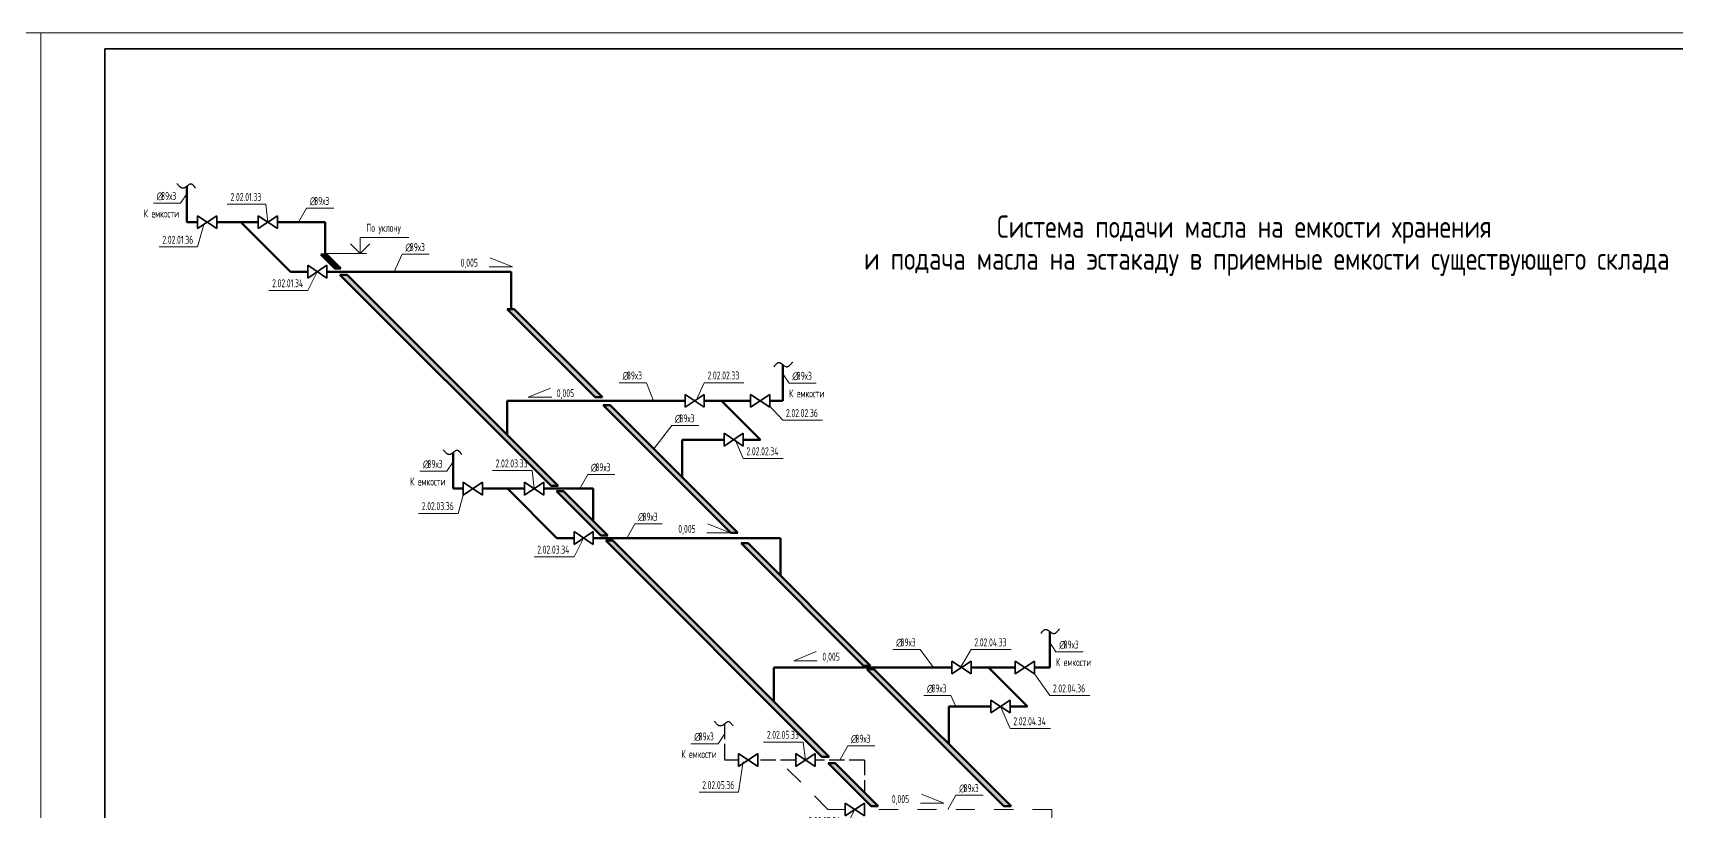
# Model space of a CAD drawing. Header units: millimetres. Extents: x -2281 to 5887, y 0 to 4166.
# Drawn here: x 5044 to 5557, y 351 to 594 of the extents above; entities that cross this region are included whole.
import ezdxf

# ---------------------------------------------------------------- set-up
doc = ezdxf.new("R2010")
doc.units = ezdxf.units.MM
for name, pattern in [('K5LT32777', [0]), ('K5LT32781', [0]), ('K5LT32783', [0]), ('K5LT32784', [0]), ('K5LT32786', [0]), ('K5LT32794', [0]), ('K5LT32797', [0]), ('K5LT32799', [0]), ('K5LT32808', [0]), ('K5LT32852', [6.25, 4.75, -1.5]), ('K5LT32889', [11.999999, 6, -6]), ('K5LT_BASIC', [0]), ('K5LT_THIN', [0])]:
    doc.linetypes.add(name, pattern=pattern)
doc.layers.add('Системный слой', color=7, linetype='Continuous')
doc.styles.add('KTEXTSTYLE', font='GOST_AU.SHX', dxfattribs={"width": 0.96, "height": 5})

# ---------------------------------------------------------------- blocks, each defined once
blk = doc.blocks.new('U989')
at = {"layer": 'Системный слой', "color": 200, "linetype": 'K5LT32784', "lineweight": 50, "true_color": 0xbf00ff}
for p, q in [((5277.81, 490.34), (5277.81, 479.07)), ((5253.28, 479.07), (5267.76, 479.07)), ((5270.86, 466.89), (5258.69, 479.07)), ((5273.76, 479.07), (5277.82, 479.07)), ((5246.34, 466.89), (5259.46, 466.89)), ((5246.34, 466.89), (5246.34, 455.17)), ((5265.46, 466.89), (5270.86, 466.89))]:
    blk.add_line(p, q, dxfattribs=at)
at = {"layer": 'Системный слой', "color": 211, "linetype": 'K5LT32783', "lineweight": 50, "true_color": 0xff7fff}
for q in [(5247.28, 479.07), (5191.66, 468.27)]:
    blk.add_line((5191.66, 479.07), q, dxfattribs=at)
at = {"layer": 'Системный слой', "color": 211, "linetype": 'K5LT32799', "lineweight": 35, "true_color": 0xff7fff}
for p, q in [((5253.28, 481.07), (5247.28, 477.07)), ((5253.28, 477.07), (5247.28, 481.07)), ((5247.28, 477.07), (5247.28, 481.07)), ((5253.28, 477.07), (5253.28, 481.07)), ((5265.46, 468.89), (5259.46, 464.89)), ((5265.46, 464.89), (5259.46, 468.89)), ((5259.46, 464.89), (5259.46, 468.89)), ((5265.46, 464.89), (5265.46, 468.89))]:
    blk.add_line(p, q, dxfattribs=at)
at = {"layer": 'Системный слой', "color": 7, "linetype": 'K5LT32777', "lineweight": 25}
blk.add_open_spline([(5275.11, 489.71), (5275.34, 490.02), (5275.61, 490.42), (5276, 490.77), (5276.14, 490.87), (5276.25, 490.93), (5276.35, 490.97), (5276.45, 490.99), (5276.54, 491), (5276.62, 491), (5276.72, 490.99), (5276.82, 490.96), (5276.95, 490.92), (5277.1, 490.84), (5277.29, 490.73), (5277.56, 490.54), (5277.89, 490.28), (5278.24, 490.02), (5278.53, 489.84), (5278.75, 489.76), (5278.89, 489.72), (5279.01, 489.7), (5279.12, 489.7), (5279.23, 489.72), (5279.35, 489.75), (5279.48, 489.79), (5279.61, 489.86), (5279.77, 489.96), (5279.94, 490.1), (5280.16, 490.3), (5280.51, 490.67), (5280.76, 490.99), (5280.94, 491.21)], degree=3, knots=[0, 0, 0, 0, 5.153283, 6.125718, 6.813779, 7.362558, 7.827671, 8.240538, 8.622095, 8.993333, 9.394896, 9.858889, 10.421893, 11.119247, 12.046709, 13.360503, 15.412215, 17.425726, 19.075211, 19.8887, 20.483094, 20.987036, 21.460478, 21.950422, 22.473863, 23.050594, 23.70675, 24.479033, 25.424402, 26.645333, 28.348613, 32, 32, 32, 32], dxfattribs=at)
blk = doc.blocks.new('U991')
at = {"layer": 'Системный слой', "color": 211, "linetype": 'K5LT32783', "lineweight": 50, "true_color": 0xff7fff}
for p, q in [((5091.61, 546.11), (5091.61, 534.83)), ((5094.94, 534.83), (5091.6, 534.83)), ((5113.93, 534.83), (5100.94, 534.83)), ((5134.86, 534.83), (5119.93, 534.83)), ((5134.86, 534.83), (5134.86, 524.75))]:
    blk.add_line(p, q, dxfattribs=at)
at = {"layer": 'Системный слой', "color": 200, "linetype": 'K5LT32784', "lineweight": 50, "true_color": 0xbf00ff}
for p, q in [((5123.96, 519.39), (5108.52, 534.83)), ((5129.37, 519.39), (5123.96, 519.39)), ((5192.9, 519.39), (5135.37, 519.39)), ((5192.9, 519.39), (5192.9, 507.67))]:
    blk.add_line(p, q, dxfattribs=at)
at = {"layer": 'Системный слой', "color": 211, "linetype": 'K5LT32799', "lineweight": 35, "true_color": 0xff7fff}
for p, q in [((5113.93, 536.83), (5119.93, 532.83)), ((5113.93, 532.83), (5113.93, 536.83)), ((5113.93, 532.83), (5119.93, 536.83)), ((5119.93, 532.83), (5119.93, 536.83))]:
    blk.add_line(p, q, dxfattribs=at)
at = {"layer": 'Системный слой', "color": 191, "linetype": 'K5LT32797', "lineweight": 35, "true_color": 0xbf7fff}
for p, q in [((5129.37, 521.39), (5135.37, 517.39)), ((5129.37, 517.39), (5129.37, 521.39)), ((5129.37, 517.39), (5135.37, 521.39)), ((5135.37, 517.39), (5135.37, 521.39))]:
    blk.add_line(p, q, dxfattribs=at)
at = {"layer": 'Системный слой', "color": 7, "linetype": 'K5LT32777', "lineweight": 25}
blk.add_open_spline([(5094.31, 545.48), (5094.08, 545.79), (5093.81, 546.19), (5093.42, 546.53), (5093.28, 546.63), (5093.17, 546.69), (5093.07, 546.73), (5092.97, 546.76), (5092.89, 546.77), (5092.8, 546.77), (5092.7, 546.75), (5092.6, 546.73), (5092.47, 546.68), (5092.32, 546.61), (5092.13, 546.49), (5091.86, 546.3), (5091.54, 546.05), (5091.19, 545.79), (5090.89, 545.61), (5090.68, 545.52), (5090.53, 545.48), (5090.41, 545.47), (5090.3, 545.47), (5090.19, 545.48), (5090.07, 545.51), (5089.94, 545.56), (5089.81, 545.63), (5089.65, 545.73), (5089.48, 545.86), (5089.26, 546.07), (5088.92, 546.43), (5088.66, 546.76), (5088.49, 546.97)], degree=3, knots=[0, 0, 0, 0, 5.153283, 6.125718, 6.813779, 7.362558, 7.827671, 8.240538, 8.622095, 8.993333, 9.394896, 9.858889, 10.421893, 11.119247, 12.046709, 13.360503, 15.412215, 17.425726, 19.075211, 19.8887, 20.483094, 20.987036, 21.460478, 21.950422, 22.473863, 23.050594, 23.70675, 24.479033, 25.424402, 26.645333, 28.348613, 32, 32, 32, 32], dxfattribs=at)
blk = doc.blocks.new('U992')
at = {"layer": 'Системный слой', "color": 211, "linetype": 'K5LT32783', "lineweight": 50, "true_color": 0xff7fff}
for p, q in [((5174.84, 462.88), (5174.84, 451.61)), ((5177.95, 451.61), (5174.83, 451.61)), ((5197.15, 451.61), (5183.95, 451.61)), ((5218.59, 451.61), (5203.15, 451.61)), ((5218.59, 451.61), (5218.59, 441.53))]:
    blk.add_line(p, q, dxfattribs=at)
at = {"layer": 'Системный слой', "color": 211, "linetype": 'K5LT32799', "lineweight": 35, "true_color": 0xff7fff}
for p, q in [((5197.15, 453.61), (5203.15, 449.61)), ((5197.15, 449.61), (5197.15, 453.61)), ((5197.15, 449.61), (5203.15, 453.61)), ((5203.15, 449.61), (5203.15, 453.61))]:
    blk.add_line(p, q, dxfattribs=at)
at = {"layer": 'Системный слой', "color": 200, "linetype": 'K5LT32784', "lineweight": 50, "true_color": 0xbf00ff}
for p, q in [((5207.19, 436.17), (5191.75, 451.61)), ((5212.59, 436.17), (5207.19, 436.17)), ((5277.13, 436.17), (5218.59, 436.17)), ((5277.13, 436.17), (5277.13, 424.45))]:
    blk.add_line(p, q, dxfattribs=at)
at = {"layer": 'Системный слой', "color": 200, "linetype": 'K5LT32808', "lineweight": 35, "true_color": 0xbf00ff}
for p, q in [((5212.59, 438.17), (5218.59, 434.17)), ((5212.59, 434.17), (5212.59, 438.17)), ((5212.59, 434.17), (5218.59, 438.17)), ((5218.59, 434.17), (5218.59, 438.17))]:
    blk.add_line(p, q, dxfattribs=at)
at = {"layer": 'Системный слой', "color": 7, "linetype": 'K5LT32777', "lineweight": 25}
blk.add_open_spline([(5177.54, 462.25), (5177.31, 462.56), (5177.04, 462.96), (5176.65, 463.31), (5176.51, 463.41), (5176.4, 463.47), (5176.3, 463.51), (5176.2, 463.53), (5176.11, 463.54), (5176.02, 463.54), (5175.93, 463.53), (5175.82, 463.5), (5175.7, 463.46), (5175.55, 463.38), (5175.36, 463.27), (5175.09, 463.08), (5174.76, 462.82), (5174.41, 462.56), (5174.12, 462.38), (5173.9, 462.29), (5173.76, 462.26), (5173.64, 462.24), (5173.53, 462.24), (5173.42, 462.26), (5173.3, 462.29), (5173.17, 462.33), (5173.04, 462.4), (5172.88, 462.5), (5172.7, 462.64), (5172.49, 462.84), (5172.14, 463.21), (5171.89, 463.53), (5171.71, 463.75)], degree=3, knots=[0, 0, 0, 0, 5.153283, 6.125718, 6.813779, 7.362558, 7.827671, 8.240538, 8.622095, 8.993333, 9.394896, 9.858889, 10.421893, 11.119247, 12.046709, 13.360503, 15.412215, 17.425726, 19.075211, 19.8887, 20.483094, 20.987036, 21.460478, 21.950422, 22.473863, 23.050594, 23.70675, 24.479033, 25.424402, 26.645333, 28.348613, 32, 32, 32, 32], dxfattribs=at)
blk = doc.blocks.new('U993')
at = {"layer": 'Системный слой', "color": 6, "linetype": 'K5LT32852', "lineweight": 25, "true_color": 0xff00ff}
for p, q in [((5259.57, 378.09), (5259.57, 366.81)), ((5264.02, 366.81), (5259.57, 366.81)), ((5281.89, 366.82), (5270.02, 366.81)), ((5303.33, 366.81), (5287.89, 366.81)), ((5303.33, 366.81), (5303.33, 356.73))]:
    blk.add_line(p, q, dxfattribs=at)
at = {"layer": 'Системный слой', "color": 200, "linetype": 'K5LT32808', "lineweight": 35, "true_color": 0xbf00ff}
for p, q in [((5264.02, 368.81), (5270.02, 364.81)), ((5264.02, 364.81), (5264.02, 368.81)), ((5264.02, 364.81), (5270.02, 368.81)), ((5270.02, 364.81), (5270.02, 368.81)), ((5281.89, 368.82), (5287.89, 364.82)), ((5281.89, 364.82), (5281.89, 368.82)), ((5281.89, 364.82), (5287.89, 368.82)), ((5287.89, 364.82), (5287.89, 368.82))]:
    blk.add_line(p, q, dxfattribs=at)
at = {"layer": 'Системный слой', "color": 6, "linetype": 'K5LT32889', "lineweight": 5, "true_color": 0xff00ff}
for p, q in [((5291.93, 351.37), (5276.49, 366.82)), ((5297.33, 351.37), (5291.93, 351.37)), ((5361.86, 351.37), (5303.33, 351.37)), ((5361.86, 351.37), (5361.86, 339.65))]:
    blk.add_line(p, q, dxfattribs=at)
at = {"layer": 'Системный слой', "color": 211, "linetype": 'K5LT32799', "lineweight": 35, "true_color": 0xff7fff}
for p, q in [((5297.33, 353.37), (5303.33, 349.37)), ((5297.33, 349.37), (5297.33, 353.37)), ((5297.33, 349.37), (5303.33, 353.37)), ((5303.33, 349.37), (5303.33, 353.37))]:
    blk.add_line(p, q, dxfattribs=at)
at = {"layer": 'Системный слой', "color": 7, "linetype": 'K5LT32777', "lineweight": 25}
blk.add_open_spline([(5262.28, 377.46), (5262.04, 377.77), (5261.78, 378.17), (5261.39, 378.52), (5261.25, 378.61), (5261.13, 378.67), (5261.03, 378.71), (5260.94, 378.74), (5260.85, 378.75), (5260.76, 378.75), (5260.67, 378.73), (5260.56, 378.71), (5260.44, 378.66), (5260.29, 378.59), (5260.09, 378.47), (5259.82, 378.28), (5259.5, 378.03), (5259.15, 377.77), (5258.86, 377.59), (5258.64, 377.5), (5258.5, 377.46), (5258.38, 377.45), (5258.27, 377.45), (5258.15, 377.46), (5258.03, 377.49), (5257.91, 377.54), (5257.77, 377.61), (5257.62, 377.71), (5257.44, 377.85), (5257.22, 378.05), (5256.88, 378.42), (5256.62, 378.74), (5256.45, 378.95)], degree=3, knots=[0, 0, 0, 0, 5.153283, 6.125718, 6.813779, 7.362558, 7.827671, 8.240538, 8.622095, 8.993333, 9.394896, 9.858889, 10.421893, 11.119247, 12.046709, 13.360503, 15.412215, 17.425726, 19.075211, 19.8887, 20.483094, 20.987036, 21.460478, 21.950422, 22.473863, 23.050594, 23.70675, 24.479033, 25.424402, 26.645333, 28.348613, 32, 32, 32, 32], dxfattribs=at)
blk = doc.blocks.new('U994')
at = {"layer": 'Системный слой', "color": 200, "linetype": 'K5LT32784', "lineweight": 50, "true_color": 0xbf00ff}
for p, q in [((5361.2, 406.98), (5361.2, 395.7)), ((5336.67, 395.7), (5350.43, 395.7)), ((5354.25, 383.53), (5342.08, 395.7)), ((5356.43, 395.7), (5361.21, 395.7)), ((5329.73, 383.53), (5342.85, 383.53)), ((5329.73, 383.53), (5329.73, 371.81)), ((5348.85, 383.53), (5354.25, 383.53))]:
    blk.add_line(p, q, dxfattribs=at)
at = {"layer": 'Системный слой', "color": 211, "linetype": 'K5LT32783', "lineweight": 50, "true_color": 0xff7fff}
for q in [(5330.67, 395.7), (5275.05, 384.9)]:
    blk.add_line((5275.05, 395.7), q, dxfattribs=at)
at = {"layer": 'Системный слой', "color": 211, "linetype": 'K5LT32799', "lineweight": 35, "true_color": 0xff7fff}
for p, q in [((5336.67, 397.7), (5330.67, 393.7)), ((5336.67, 393.7), (5330.67, 397.7)), ((5330.67, 393.7), (5330.67, 397.7)), ((5336.67, 393.7), (5336.67, 397.7)), ((5348.85, 385.53), (5342.85, 381.53)), ((5348.85, 381.53), (5342.85, 385.53)), ((5342.85, 381.53), (5342.85, 385.53)), ((5348.85, 381.53), (5348.85, 385.53))]:
    blk.add_line(p, q, dxfattribs=at)
at = {"layer": 'Системный слой', "color": 7, "linetype": 'K5LT32777', "lineweight": 25}
blk.add_open_spline([(5358.5, 406.35), (5358.74, 406.66), (5359, 407.06), (5359.39, 407.4), (5359.53, 407.5), (5359.64, 407.56), (5359.74, 407.6), (5359.84, 407.63), (5359.93, 407.64), (5360.02, 407.64), (5360.11, 407.62), (5360.22, 407.6), (5360.34, 407.55), (5360.49, 407.48), (5360.68, 407.36), (5360.95, 407.17), (5361.28, 406.92), (5361.63, 406.66), (5361.92, 406.48), (5362.14, 406.39), (5362.28, 406.35), (5362.4, 406.34), (5362.51, 406.34), (5362.62, 406.35), (5362.74, 406.38), (5362.87, 406.43), (5363.01, 406.5), (5363.16, 406.6), (5363.34, 406.74), (5363.55, 406.94), (5363.9, 407.3), (5364.15, 407.63), (5364.33, 407.84)], degree=3, knots=[0, 0, 0, 0, 5.153283, 6.125718, 6.813779, 7.362558, 7.827671, 8.240538, 8.622095, 8.993333, 9.394896, 9.858889, 10.421893, 11.119247, 12.046709, 13.360503, 15.412215, 17.425726, 19.075211, 19.8887, 20.483094, 20.987036, 21.460478, 21.950422, 22.473863, 23.050594, 23.70675, 24.479033, 25.424402, 26.645333, 28.348613, 32, 32, 32, 32], dxfattribs=at)
blk = doc.blocks.new('U996')
at = {"layer": 'Системный слой', "color": 7, "linetype": 'K5LT32786', "lineweight": 18}
for p, q in [((5198.29, 480.19), (5205.25, 483.01)), ((5205.6, 480.19), (5198.29, 480.19))]:
    blk.add_line(p, q, dxfattribs=at)
blk = doc.blocks.new('U995')
at = {"layer": 'Системный слой'}
blk.add_blockref('U996', (0, 0), dxfattribs=at)
at = {"layer": 'Системный слой', "color": 7, "insert": (5207.19, 482.69), "char_height": 2.5, "attachment_point": 1, "style": 'KTEXTSTYLE'}
blk.add_mtext('\\H3.5;\\W0.965;\\Q15;\\Q0;\\W0.715;\\H2.50;0,005', dxfattribs=at)
blk = doc.blocks.new('U998')
at = {"layer": 'Системный слой', "color": 7, "linetype": 'K5LT32786', "lineweight": 18}
for p, q in [((5193.37, 520.93), (5186.41, 523.75)), ((5186.06, 520.93), (5193.37, 520.93))]:
    blk.add_line(p, q, dxfattribs=at)
blk = doc.blocks.new('U997')
at = {"layer": 'Системный слой'}
blk.add_blockref('U998', (0, 0), dxfattribs=at)
at = {"layer": 'Системный слой', "color": 7, "insert": (5177.13, 523.43), "char_height": 2.5, "attachment_point": 1, "style": 'KTEXTSTYLE'}
blk.add_mtext('\\H3.5;\\W0.965;\\Q15;\\Q0;\\W0.715;\\H2.50;0,005', dxfattribs=at)
blk = doc.blocks.new('U999')
at = {"layer": 'Системный слой', "color": 7, "linetype": 'K5LT32786', "lineweight": 18}
for p, q in [((5254.1, 437.79), (5261.4, 437.79)), ((5261.4, 437.79), (5254.44, 440.61))]:
    blk.add_line(p, q, dxfattribs=at)
blk = doc.blocks.new('U1000')
at = {"layer": 'Системный слой', "color": 7, "linetype": 'K5LT32786', "lineweight": 18}
for p, q in [((5281.29, 397.85), (5288.26, 400.68)), ((5288.6, 397.85), (5281.29, 397.85))]:
    blk.add_line(p, q, dxfattribs=at)
blk = doc.blocks.new('U1001')
at = {"layer": 'Системный слой', "color": 7, "linetype": 'K5LT32786', "lineweight": 18}
for p, q in [((5328.11, 353.37), (5321.15, 356.2)), ((5320.8, 353.37), (5328.11, 353.37))]:
    blk.add_line(p, q, dxfattribs=at)
blk = doc.blocks.new('U1059')
at = {"layer": 'Системный слой', "color": 7, "linetype": 'K5LT_THIN', "lineweight": 13}
for q in [(5361.2, 403.57), (5371.64, 400.65)]:
    blk.add_line((5363.16, 400.65), q, dxfattribs=at)
at = {"layer": 'Системный слой', "color": 7, "char_height": 2.5, "attachment_point": 1, "style": 'KTEXTSTYLE'}
for s, insert in [('\\H3.5;\\W0.965;\\Q15;\\Q0;\\W0.715;\\H2.50;∅', (5364.16, 404.15)), ('\\H3.5;\\W0.965;\\Q15;\\Q0;\\W0.715;\\H2.50;89х3', (5365.48, 404.15))]:
    blk.add_mtext(s, dxfattribs=dict(at, insert=insert))
blk = doc.blocks.new('U1060')
at = {"layer": 'Системный слой', "color": 7, "linetype": 'K5LT_THIN', "lineweight": 13}
for q in [(5277.81, 487.52), (5288.26, 484.61)]:
    blk.add_line((5279.78, 484.61), q, dxfattribs=at)
at = {"layer": 'Системный слой', "color": 7, "char_height": 2.5, "attachment_point": 1, "style": 'KTEXTSTYLE'}
for s, insert in [('\\H3.5;\\W0.965;\\Q15;\\Q0;\\W0.715;\\H2.50;∅', (5280.78, 488.11)), ('\\H3.5;\\W0.965;\\Q15;\\Q0;\\W0.715;\\H2.50;89х3', (5282.1, 488.11))]:
    blk.add_mtext(s, dxfattribs=dict(at, insert=insert))
blk = doc.blocks.new('U1061')
at = {"layer": 'Системный слой', "color": 7, "linetype": 'K5LT_THIN', "lineweight": 13}
for q in [(5081.16, 540.8), (5091.61, 543.72)]:
    blk.add_line((5089.65, 540.8), q, dxfattribs=at)
at = {"layer": 'Системный слой', "color": 7, "char_height": 2.5, "attachment_point": 1, "style": 'KTEXTSTYLE'}
for s, insert in [('\\H3.5;\\W0.965;\\Q15;\\Q0;\\W0.715;\\H2.50;∅', (5082.16, 544.3)), ('\\H3.5;\\W0.965;\\Q15;\\Q0;\\W0.715;\\H2.50;89х3', (5083.49, 544.3))]:
    blk.add_mtext(s, dxfattribs=dict(at, insert=insert))
blk = doc.blocks.new('U1062')
at = {"layer": 'Системный слой', "color": 7, "linetype": 'K5LT_THIN', "lineweight": 13}
for q in [(5164.39, 457.06), (5174.84, 459.98)]:
    blk.add_line((5172.87, 457.06), q, dxfattribs=at)
at = {"layer": 'Системный слой', "color": 7, "char_height": 2.5, "attachment_point": 1, "style": 'KTEXTSTYLE'}
for s, insert in [('\\H3.5;\\W0.965;\\Q15;\\Q0;\\W0.715;\\H2.50;∅', (5165.39, 460.56)), ('\\H3.5;\\W0.965;\\Q15;\\Q0;\\W0.715;\\H2.50;89х3', (5166.71, 460.56))]:
    blk.add_mtext(s, dxfattribs=dict(at, insert=insert))
blk = doc.blocks.new('U1063')
at = {"layer": 'Системный слой', "color": 7, "linetype": 'K5LT_THIN', "lineweight": 13}
for q in [(5259.57, 374.85), (5249.13, 371.93)]:
    blk.add_line((5257.61, 371.93), q, dxfattribs=at)
at = {"layer": 'Системный слой', "color": 7, "char_height": 2.5, "attachment_point": 1, "style": 'KTEXTSTYLE'}
for s, insert in [('\\H3.5;\\W0.965;\\Q15;\\Q0;\\W0.715;\\H2.50;∅', (5250.13, 375.43)), ('\\H3.5;\\W0.965;\\Q15;\\Q0;\\W0.715;\\H2.50;89х3', (5251.45, 375.43))]:
    blk.add_mtext(s, dxfattribs=dict(at, insert=insert))
blk = doc.blocks.new('U1064')
at = {"layer": 'Системный слой', "color": 7, "linetype": 'K5LT_THIN', "lineweight": 13}
for q in [(5104.26, 540.47), (5116.93, 534.83)]:
    blk.add_line((5116.24, 540.47), q, dxfattribs=at)
at = {"layer": 'Системный слой', "color": 7, "insert": (5105.26, 543.97), "char_height": 2.5, "attachment_point": 1, "style": 'KTEXTSTYLE'}
blk.add_mtext('\\H3.5;\\W0.965;\\Q15;\\Q0;\\W0.715;\\H2.50;2.02.01.33', dxfattribs=at)
blk = doc.blocks.new('U1065')
at = {"layer": 'Системный слой', "color": 7, "linetype": 'K5LT_THIN', "lineweight": 13}
for q in [(5132.37, 519.39), (5117.25, 513.53)]:
    blk.add_line((5129.37, 513.53), q, dxfattribs=at)
at = {"layer": 'Системный слой', "color": 7, "insert": (5118.25, 517.03), "char_height": 2.5, "attachment_point": 1, "style": 'KTEXTSTYLE'}
blk.add_mtext('\\H3.5;\\W0.965;\\Q15;\\Q0;\\W0.715;\\H2.50;2.02.01.34', dxfattribs=at)
blk = doc.blocks.new('U1066')
at = {"layer": 'Системный слой', "color": 7, "linetype": 'K5LT_THIN', "lineweight": 13}
for q in [(5250.66, 478.91), (5265.67, 484.71)]:
    blk.add_line((5253.28, 484.71), q, dxfattribs=at)
at = {"layer": 'Системный слой', "color": 7, "insert": (5254.28, 488.21), "char_height": 2.5, "attachment_point": 1, "style": 'KTEXTSTYLE'}
blk.add_mtext('\\H3.5;\\W0.965;\\Q15;\\Q0;\\W0.715;\\H2.50;2.02.02.33', dxfattribs=at)
blk = doc.blocks.new('U1067')
at = {"layer": 'Системный слой', "color": 7, "linetype": 'K5LT_THIN', "lineweight": 13}
for q in [(5263.1, 466.47), (5277.97, 461.03)]:
    blk.add_line((5265.46, 461.03), q, dxfattribs=at)
at = {"layer": 'Системный слой', "color": 7, "insert": (5266.46, 464.53), "char_height": 2.5, "attachment_point": 1, "style": 'KTEXTSTYLE'}
blk.add_mtext('\\H3.5;\\W0.965;\\Q15;\\Q0;\\W0.715;\\H2.50;2.02.02.34', dxfattribs=at)
blk = doc.blocks.new('U1068')
at = {"layer": 'Системный слой', "color": 7, "linetype": 'K5LT_THIN', "lineweight": 13}
for q in [(5187.09, 457.24), (5200.15, 451.61)]:
    blk.add_line((5199.47, 457.24), q, dxfattribs=at)
at = {"layer": 'Системный слой', "color": 7, "insert": (5188.09, 460.74), "char_height": 2.5, "attachment_point": 1, "style": 'KTEXTSTYLE'}
blk.add_mtext('\\H3.5;\\W0.965;\\Q15;\\Q0;\\W0.715;\\H2.50;2.02.03.33', dxfattribs=at)
blk = doc.blocks.new('U1069')
at = {"layer": 'Системный слой', "color": 7, "linetype": 'K5LT_THIN', "lineweight": 13}
for q in [(5215.59, 436.17), (5200.08, 430.31)]:
    blk.add_line((5212.59, 430.31), q, dxfattribs=at)
at = {"layer": 'Системный слой', "color": 7, "insert": (5201.08, 433.81), "char_height": 2.5, "attachment_point": 1, "style": 'KTEXTSTYLE'}
blk.add_mtext('\\H3.5;\\W0.965;\\Q15;\\Q0;\\W0.715;\\H2.50;2.02.03.34', dxfattribs=at)
blk = doc.blocks.new('U1070')
at = {"layer": 'Системный слой', "color": 7, "linetype": 'K5LT_THIN', "lineweight": 13}
for q in [(5333.4, 395.97), (5349.18, 401.34)]:
    blk.add_line((5336.67, 401.34), q, dxfattribs=at)
at = {"layer": 'Системный слой', "color": 7, "insert": (5337.67, 404.84), "char_height": 2.5, "attachment_point": 1, "style": 'KTEXTSTYLE'}
blk.add_mtext('\\H3.5;\\W0.965;\\Q15;\\Q0;\\W0.715;\\H2.50;2.02.04.33', dxfattribs=at)
blk = doc.blocks.new('U1071')
at = {"layer": 'Системный слой', "color": 7, "linetype": 'K5LT_THIN', "lineweight": 13}
for q in [(5345.84, 383.53), (5361.5, 376.69)]:
    blk.add_line((5348.85, 376.69), q, dxfattribs=at)
at = {"layer": 'Системный слой', "color": 7, "insert": (5349.85, 380.19), "char_height": 2.5, "attachment_point": 1, "style": 'KTEXTSTYLE'}
blk.add_mtext('\\H3.5;\\W0.965;\\Q15;\\Q0;\\W0.715;\\H2.50;2.02.04.34', dxfattribs=at)
blk = doc.blocks.new('U1074')
at = {"layer": 'Системный слой', "color": 7, "linetype": 'K5LT_THIN', "lineweight": 13}
for q in [(5271.82, 372.45), (5284.89, 366.82)]:
    blk.add_line((5284.21, 372.45), q, dxfattribs=at)
at = {"layer": 'Системный слой', "color": 7, "insert": (5272.82, 375.95), "char_height": 2.5, "attachment_point": 1, "style": 'KTEXTSTYLE'}
blk.add_mtext('\\H3.5;\\W0.965;\\Q15;\\Q0;\\W0.715;\\H2.50;2.02.05.33', dxfattribs=at)
blk = doc.blocks.new('U1075')
at = {"layer": 'Системный слой', "color": 7, "linetype": 'K5LT_THIN', "lineweight": 13}
for q in [(5300.33, 351.37), (5284.81, 345.51)]:
    blk.add_line((5297.33, 345.51), q, dxfattribs=at)
at = {"layer": 'Системный слой', "color": 7, "insert": (5285.81, 349.01), "char_height": 2.5, "attachment_point": 1, "style": 'KTEXTSTYLE'}
blk.add_mtext('\\H3.5;\\W0.965;\\Q15;\\Q0;\\W0.715;\\H2.50;2.02.05.34', dxfattribs=at)
blk = doc.blocks.new('T96')
at = {"layer": 'Системный слой', "color": 7, "char_height": 2.5, "attachment_point": 1, "style": 'KTEXTSTYLE'}
for s, insert in [('\\H3.5;\\W0.965;\\Q15;\\Q0;\\H7.00;            Система подачи масла на емкости хранения ', (5303.17, 536.98)), ('\\H3.5;\\W0.965;\\Q15;\\Q0;\\H7.00;и подача масла на эстакаду в приемные емкости существующего склада', (5303.17, 526.99))]:
    blk.add_mtext(s, dxfattribs=dict(at, insert=insert))
blk = doc.blocks.new('U1080')
at = {"layer": 'Системный слой', "color": 7, "linetype": 'K5LT_THIN', "lineweight": 13}
for q in [(5156.35, 519.39), (5167.37, 524.81)]:
    blk.add_line((5158.88, 524.81), q, dxfattribs=at)
at = {"layer": 'Системный слой', "color": 7, "char_height": 2.5, "attachment_point": 1, "style": 'KTEXTSTYLE'}
for s, insert in [('\\H3.5;\\W0.965;\\Q15;\\Q0;\\W0.715;\\H2.50;∅', (5159.88, 528.31)), ('\\H3.5;\\W0.965;\\Q15;\\Q0;\\W0.715;\\H2.50;89х3', (5161.21, 528.31))]:
    blk.add_mtext(s, dxfattribs=dict(at, insert=insert))
blk = doc.blocks.new('U1081')
at = {"layer": 'Системный слой', "color": 7, "linetype": 'K5LT_THIN', "lineweight": 13}
for q in [(5126.51, 534.83), (5137.49, 539.25)]:
    blk.add_line((5129.01, 539.25), q, dxfattribs=at)
at = {"layer": 'Системный слой', "color": 7, "char_height": 2.5, "attachment_point": 1, "style": 'KTEXTSTYLE'}
for s, insert in [('\\H3.5;\\W0.965;\\Q15;\\Q0;\\W0.715;\\H2.50;∅', (5130.01, 542.75)), ('\\H3.5;\\W0.965;\\Q15;\\Q0;\\W0.715;\\H2.50;89х3', (5131.33, 542.75))]:
    blk.add_mtext(s, dxfattribs=dict(at, insert=insert))
blk = doc.blocks.new('U1082')
at = {"layer": 'Системный слой', "color": 7, "linetype": 'K5LT_THIN', "lineweight": 13}
for q in [(5214.35, 451.61), (5225.33, 456.03)]:
    blk.add_line((5216.85, 456.03), q, dxfattribs=at)
at = {"layer": 'Системный слой', "color": 7, "char_height": 2.5, "attachment_point": 1, "style": 'KTEXTSTYLE'}
for s, insert in [('\\H3.5;\\W0.965;\\Q15;\\Q0;\\W0.715;\\H2.50;∅', (5217.85, 459.53)), ('\\H3.5;\\W0.965;\\Q15;\\Q0;\\W0.715;\\H2.50;89х3', (5219.18, 459.53))]:
    blk.add_mtext(s, dxfattribs=dict(at, insert=insert))
blk = doc.blocks.new('U1083')
at = {"layer": 'Системный слой', "color": 7, "linetype": 'K5LT_THIN', "lineweight": 13}
for q in [(5229.08, 436.17), (5240.07, 440.59)]:
    blk.add_line((5231.58, 440.59), q, dxfattribs=at)
at = {"layer": 'Системный слой', "color": 7, "char_height": 2.5, "attachment_point": 1, "style": 'KTEXTSTYLE'}
for s, insert in [('\\H3.5;\\W0.965;\\Q15;\\Q0;\\W0.715;\\H2.50;∅', (5232.58, 444.09)), ('\\H3.5;\\W0.965;\\Q15;\\Q0;\\W0.715;\\H2.50;89х3', (5233.91, 444.09))]:
    blk.add_mtext(s, dxfattribs=dict(at, insert=insert))
blk = doc.blocks.new('U1084')
at = {"layer": 'Системный слой', "color": 7, "linetype": 'K5LT_THIN', "lineweight": 13}
for q in [(5226.72, 484.71), (5237.43, 479.07)]:
    blk.add_line((5235.2, 484.71), q, dxfattribs=at)
at = {"layer": 'Системный слой', "color": 7, "char_height": 2.5, "attachment_point": 1, "style": 'KTEXTSTYLE'}
for s, insert in [('\\H3.5;\\W0.965;\\Q15;\\Q0;\\W0.715;\\H2.50;∅', (5227.72, 488.21)), ('\\H3.5;\\W0.965;\\Q15;\\Q0;\\W0.715;\\H2.50;89х3', (5229.04, 488.21))]:
    blk.add_mtext(s, dxfattribs=dict(at, insert=insert))
blk = doc.blocks.new('U1085')
at = {"layer": 'Системный слой', "color": 7, "linetype": 'K5LT_THIN', "lineweight": 13}
for q in [(5237.48, 464.09), (5251.6, 471.31)]:
    blk.add_line((5243.11, 471.31), q, dxfattribs=at)
at = {"layer": 'Системный слой', "color": 7, "char_height": 2.5, "attachment_point": 1, "style": 'KTEXTSTYLE'}
for s, insert in [('\\H3.5;\\W0.965;\\Q15;\\Q0;\\W0.715;\\H2.50;∅', (5244.11, 474.81)), ('\\H3.5;\\W0.965;\\Q15;\\Q0;\\W0.715;\\H2.50;89х3', (5245.44, 474.81))]:
    blk.add_mtext(s, dxfattribs=dict(at, insert=insert))
blk = doc.blocks.new('U1086')
at = {"layer": 'Системный слой', "color": 7, "linetype": 'K5LT_THIN', "lineweight": 13}
for q in [(5312.21, 401.34), (5324.91, 395.7)]:
    blk.add_line((5320.69, 401.34), q, dxfattribs=at)
at = {"layer": 'Системный слой', "color": 7, "char_height": 2.5, "attachment_point": 1, "style": 'KTEXTSTYLE'}
for s, insert in [('\\H3.5;\\W0.965;\\Q15;\\Q0;\\W0.715;\\H2.50;∅', (5313.21, 404.84)), ('\\H3.5;\\W0.965;\\Q15;\\Q0;\\W0.715;\\H2.50;89х3', (5314.53, 404.84))]:
    blk.add_mtext(s, dxfattribs=dict(at, insert=insert))
blk = doc.blocks.new('U1087')
at = {"layer": 'Системный слой', "color": 7, "linetype": 'K5LT_THIN', "lineweight": 13}
for q in [(5321.85, 386.95), (5331.91, 383.53)]:
    blk.add_line((5330.33, 386.95), q, dxfattribs=at)
at = {"layer": 'Системный слой', "color": 7, "char_height": 2.5, "attachment_point": 1, "style": 'KTEXTSTYLE'}
for s, insert in [('\\H3.5;\\W0.965;\\Q15;\\Q0;\\W0.715;\\H2.50;∅', (5322.85, 390.45)), ('\\H3.5;\\W0.965;\\Q15;\\Q0;\\W0.715;\\H2.50;89х3', (5324.17, 390.45))]:
    blk.add_mtext(s, dxfattribs=dict(at, insert=insert))
blk = doc.blocks.new('U1090')
at = {"layer": 'Системный слой', "color": 7, "linetype": 'K5LT_THIN', "lineweight": 13}
for q in [(5329.41, 351.37), (5340.39, 355.79)]:
    blk.add_line((5331.91, 355.79), q, dxfattribs=at)
at = {"layer": 'Системный слой', "color": 7, "char_height": 2.5, "attachment_point": 1, "style": 'KTEXTSTYLE'}
for s, insert in [('\\H3.5;\\W0.965;\\Q15;\\Q0;\\W0.715;\\H2.50;∅', (5332.91, 359.29)), ('\\H3.5;\\W0.965;\\Q15;\\Q0;\\W0.715;\\H2.50;89х3', (5334.23, 359.29))]:
    blk.add_mtext(s, dxfattribs=dict(at, insert=insert))
blk = doc.blocks.new('U1091')
at = {"layer": 'Системный слой', "color": 7, "linetype": 'K5LT_THIN', "lineweight": 13}
for q in [(5295.61, 366.81), (5306.59, 371.23)]:
    blk.add_line((5298.11, 371.23), q, dxfattribs=at)
at = {"layer": 'Системный слой', "color": 7, "char_height": 2.5, "attachment_point": 1, "style": 'KTEXTSTYLE'}
for s, insert in [('\\H3.5;\\W0.965;\\Q15;\\Q0;\\W0.715;\\H2.50;∅', (5299.11, 374.73)), ('\\H3.5;\\W0.965;\\Q15;\\Q0;\\W0.715;\\H2.50;89х3', (5300.43, 374.73))]:
    blk.add_mtext(s, dxfattribs=dict(at, insert=insert))
blk = doc.blocks.new('U1092')
at = {"layer": 'Системный слой', "color": 7, "linetype": 'K5LT_THIN', "lineweight": 13}
for p, q in [((5145.74, 525.07), (5145.74, 530.07)), ((5145.74, 530.07), (5160.98, 530.07)), ((5135.05, 525.07), (5147.74, 525.07)), ((5142.74, 528.07), (5145.74, 525.07)), ((5145.74, 525.07), (5148.74, 528.07))]:
    blk.add_line(p, q, dxfattribs=at)
at = {"layer": 'Системный слой', "color": 7, "insert": (5147.74, 534.34), "char_height": 2.5, "attachment_point": 1, "style": 'KTEXTSTYLE'}
blk.add_mtext('\\H3.5;\\W0.965;\\Q15;\\Q0;\\W0.715;\\H2.50;По уклону', dxfattribs=at)
blk = doc.blocks.new('U1094')
at = {"layer": 'Системный слой', "color": 7, "linetype": 'K5LT_THIN', "lineweight": 13}
for q in [(5356.43, 393.7), (5373.72, 386.95)]:
    blk.add_line((5361.2, 386.95), q, dxfattribs=at)
at = {"layer": 'Системный слой', "color": 7, "insert": (5362.2, 390.45), "char_height": 2.5, "attachment_point": 1, "style": 'KTEXTSTYLE'}
blk.add_mtext('\\H3.5;\\W0.965;\\Q15;\\Q0;\\W0.715;\\H2.50;2.02.04.36', dxfattribs=at)
blk = doc.blocks.new('U1095')
at = {"layer": 'Системный слой', "color": 7, "linetype": 'K5LT_THIN', "lineweight": 13}
for q in [(5273.43, 477.73), (5290.2, 472.98)]:
    blk.add_line((5277.81, 472.98), q, dxfattribs=at)
at = {"layer": 'Системный слой', "color": 7, "insert": (5278.81, 476.48), "char_height": 2.5, "attachment_point": 1, "style": 'KTEXTSTYLE'}
blk.add_mtext('\\H3.5;\\W0.965;\\Q15;\\Q0;\\W0.715;\\H2.50;2.02.02.36', dxfattribs=at)
blk = doc.blocks.new('U1096')
at = {"layer": 'Системный слой', "color": 7, "linetype": 'K5LT_THIN', "lineweight": 13}
for q in [(5265.46, 366.4), (5251.63, 356.73)]:
    blk.add_line((5264.02, 356.73), q, dxfattribs=at)
at = {"layer": 'Системный слой', "color": 7, "insert": (5252.63, 360.23), "char_height": 2.5, "attachment_point": 1, "style": 'KTEXTSTYLE'}
blk.add_mtext('\\H3.5;\\W0.965;\\Q15;\\Q0;\\W0.715;\\H2.50;2.02.05.36', dxfattribs=at)
blk = doc.blocks.new('U1097')
at = {"layer": 'Системный слой', "color": 7, "linetype": 'K5LT_THIN', "lineweight": 13}
for q in [(5177.95, 449.61), (5164.01, 443.89)]:
    blk.add_line((5176.39, 443.89), q, dxfattribs=at)
at = {"layer": 'Системный слой', "color": 7, "insert": (5165.01, 447.39), "char_height": 2.5, "attachment_point": 1, "style": 'KTEXTSTYLE'}
blk.add_mtext('\\H3.5;\\W0.965;\\Q15;\\Q0;\\W0.715;\\H2.50;2.02.03.36', dxfattribs=at)
blk = doc.blocks.new('U1098')
at = {"layer": 'Системный слой', "color": 7, "linetype": 'K5LT_THIN', "lineweight": 13}
for q in [(5096.96, 534.18), (5082.96, 527.11)]:
    blk.add_line((5094.94, 527.11), q, dxfattribs=at)
at = {"layer": 'Системный слой', "color": 7, "insert": (5083.96, 530.61), "char_height": 2.5, "attachment_point": 1, "style": 'KTEXTSTYLE'}
blk.add_mtext('\\H3.5;\\W0.965;\\Q15;\\Q0;\\W0.715;\\H2.50;2.02.01.36', dxfattribs=at)

msp = doc.modelspace()

# ---------------------------------------------------------------- hatches: boundary and pattern name
at = {"layer": 'Системный слой', "true_color": 0xffc0cb}
for points in [[(5133.46297, 524.75353), (5137.86443, 520.35206), (5139.76751, 520.35206), (5135.36604, 524.75353)], [(5191.66383, 468.44617), (5141.68734, 518.43213), (5139.45401, 518.43213), (5205.42713, 452.44651), (5207.66045, 452.44651)], [(5223.14099, 436.96597), (5209.34045, 450.76651), (5207.10713, 450.76651), (5220.90766, 436.96597)], [(5275.05497, 385.01712), (5224.74093, 435.36603), (5222.50761, 435.36603), (5290.05346, 367.77337), (5292.28679, 367.77337)], [(5307.63667, 352.41282), (5294.20546, 365.85337), (5291.97213, 365.85337), (5305.40335, 352.41282)]]:
    msp.add_hatch(color=254, dxfattribs=at).paths.add_polyline_path(points)
at = {"layer": 'Системный слой', "true_color": 0xcc99ff}
for points in [[(5191.66383, 507.68716), (5219.19992, 480.14244), (5221.43325, 480.14244), (5193.89715, 507.68716)], [(5221.66287, 477.67857), (5261.52511, 437.79054), (5263.75844, 437.79054), (5223.89619, 477.67857)], [(5264.76905, 434.54451), (5303.01905, 396.26976), (5305.25237, 396.26976), (5267.00237, 434.54451)], [(5349.12819, 352.41434), (5306.29237, 395.22976), (5304.05905, 395.22976), (5346.89486, 352.41434)]]:
    msp.add_hatch(color=191, dxfattribs=at).paths.add_polyline_path(points)

# ---------------------------------------------------------------- linework, layer by layer
at = {"color": 7, "linetype": 'K5LT_THIN', "lineweight": 13}
for p, q in [((4205, 594), (5046, 594)), ((5046, 594), (5046, 0)), ((5046, 0), (5046, 594)), ((5046, 594), (5887, 594))]:
    msp.add_line(p, q, dxfattribs=at)
at = {"color": 5, "linetype": 'K5LT_BASIC', "lineweight": 35, "true_color": 0x0000ff}
for p, q in [((5066, 5), (5066, 589)), ((5066, 589), (5882, 589))]:
    msp.add_line(p, q, dxfattribs=at)
at = {"layer": 'Системный слой', "color": 6, "linetype": 'K5LT32794', "lineweight": 35, "true_color": 0xff00ff}
for p, q in [((5094.94396, 536.83322), (5100.94396, 532.83322)), ((5094.94396, 532.83322), (5094.94396, 536.83322)), ((5094.94396, 532.83322), (5100.94396, 536.83322)), ((5100.94396, 532.83322), (5100.94396, 536.83322)), ((5177.95255, 453.6071), (5183.95255, 449.6071)), ((5177.95255, 449.6071), (5177.95255, 453.6071)), ((5177.95255, 449.6071), (5183.95255, 453.6071)), ((5183.95255, 449.6071), (5183.95255, 453.6071))]:
    msp.add_line(p, q, dxfattribs=at)
at = {"layer": 'Системный слой', "color": 211, "linetype": 'K5LT32783', "lineweight": 50, "true_color": 0xff7fff}
for p, q in [((5137.86443, 520.35206), (5133.46297, 524.75353)), ((5135.36604, 524.75353), (5133.46297, 524.75353)), ((5139.76751, 520.35206), (5135.36604, 524.75353)), ((5137.86443, 520.35206), (5139.76751, 520.35206)), ((5205.42713, 452.44651), (5139.45401, 518.43213)), ((5139.45401, 518.43213), (5141.68734, 518.43213)), ((5207.66045, 452.44651), (5141.68734, 518.43213)), ((5205.42713, 452.44651), (5207.66045, 452.44651)), ((5220.90766, 436.96597), (5207.10713, 450.76651)), ((5207.10713, 450.76651), (5209.34045, 450.76651)), ((5223.14099, 436.96597), (5209.34045, 450.76651)), ((5220.90766, 436.96597), (5223.14099, 436.96597)), ((5290.05346, 367.77337), (5222.50761, 435.36603)), ((5222.50761, 435.36603), (5224.74093, 435.36603)), ((5292.28679, 367.77337), (5224.74093, 435.36603)), ((5290.05346, 367.77337), (5292.28679, 367.77337)), ((5305.40335, 352.41282), (5291.97213, 365.85337)), ((5291.97213, 365.85337), (5294.20546, 365.85337)), ((5307.63667, 352.41282), (5294.20546, 365.85337)), ((5305.40335, 352.41282), (5307.63667, 352.41282))]:
    msp.add_line(p, q, dxfattribs=at)
at = {"layer": 'Системный слой', "color": 200, "linetype": 'K5LT32784', "lineweight": 50, "true_color": 0xbf00ff}
for p, q in [((5219.19992, 480.14244), (5191.66383, 507.68716)), ((5221.43325, 480.14244), (5193.89715, 507.68716)), ((5261.52511, 437.79054), (5221.66287, 477.67857)), ((5263.75844, 437.79054), (5223.89619, 477.67857)), ((5303.01905, 396.26976), (5264.76905, 434.54451)), ((5305.25237, 396.26976), (5267.00237, 434.54451)), ((5346.89486, 352.41434), (5304.05905, 395.22976)), ((5349.12819, 352.41434), (5306.29237, 395.22976))]:
    msp.add_line(p, q, dxfattribs=at)
at = {"layer": 'Системный слой', "color": 191, "linetype": 'K5LT32781', "lineweight": 50, "true_color": 0xbf7fff}
for p, q in [((5191.66383, 507.68716), (5193.89715, 507.68716)), ((5219.19992, 480.14244), (5221.43325, 480.14244)), ((5221.66287, 477.67857), (5223.89619, 477.67857)), ((5261.52511, 437.79054), (5263.75844, 437.79054)), ((5264.76905, 434.54451), (5267.00237, 434.54451)), ((5303.01905, 396.26976), (5305.25237, 396.26976)), ((5304.05905, 395.22976), (5306.29237, 395.22976)), ((5346.89486, 352.41434), (5349.12819, 352.41434))]:
    msp.add_line(p, q, dxfattribs=at)
at = {"layer": 'Системный слой', "color": 200, "linetype": 'K5LT32808', "lineweight": 35, "true_color": 0xbf00ff}
for p, q in [((5267.75848, 481.0685), (5273.75848, 477.0685)), ((5267.75848, 477.0685), (5267.75848, 481.0685)), ((5267.75848, 477.0685), (5273.75848, 481.0685)), ((5273.75848, 477.0685), (5273.75848, 481.0685)), ((5350.43192, 397.70338), (5356.43192, 393.70338)), ((5350.43192, 393.70338), (5350.43192, 397.70338)), ((5350.43192, 393.70338), (5356.43192, 397.70338)), ((5356.43192, 393.70338), (5356.43192, 397.70338))]:
    msp.add_line(p, q, dxfattribs=at)

# ---------------------------------------------------------------- block references
at = {"layer": 'Системный слой'}
for name in ['U1061', 'U991', 'U1064', 'U1081', 'U1098', 'U1092', 'T96', 'U1080', 'U997', 'U1065', 'U989', 'U1084', 'U1066', 'U1060', 'U995', 'U1095', 'U1085', 'U992', 'U1067', 'U1062', 'U1068', 'U1082', 'U1097', 'U1083', 'U999', 'U1069', 'U994', 'U1000', 'U1086', 'U1070', 'U1059', 'U1087', 'U1094', 'U1071', 'U1063', 'U993', 'U1074', 'U1091', 'U1096', 'U1001', 'U1090', 'U1075']:
    msp.add_blockref(name, (0, 0), dxfattribs=at)

# ---------------------------------------------------------------- texts
at = {"layer": 'Системный слой', "color": 7, "char_height": 2.5, "attachment_point": 1, "style": 'KTEXTSTYLE'}
for s, insert in [('\\H3.5;\\W0.965;\\Q15;\\Q0;\\W0.715;\\H2.50;К емкости', (5078.13589, 538.79758)), ('\\H3.5;\\W0.965;\\Q15;\\Q0;\\W0.715;\\H2.50;К емкости', (5279.77587, 482.60451)), ('\\H3.5;\\W0.965;\\Q15;\\Q0;\\W0.715;\\H2.50;К емкости', (5161.36409, 455.06369)), ('\\H3.5;\\W0.965;\\Q15;\\Q0;\\W0.715;\\H2.50;0,005', (5245.16194, 440.29054)), ('\\H3.5;\\W0.965;\\Q15;\\Q0;\\W0.715;\\H2.50;0,005', (5290.19276, 400.35218)), ('\\H3.5;\\W0.965;\\Q15;\\Q0;\\W0.715;\\H2.50;К емкости', (5363.16084, 398.65223)), ('\\H3.5;\\W0.965;\\Q15;\\Q0;\\W0.715;\\H2.50;К емкости', (5246.09977, 369.93047)), ('\\H3.5;\\W0.965;\\Q15;\\Q0;\\W0.715;\\H2.50;0,005', (5311.86624, 355.87481))]:
    msp.add_mtext(s, dxfattribs=dict(at, insert=insert))

doc.saveas('drawing.dxf')
